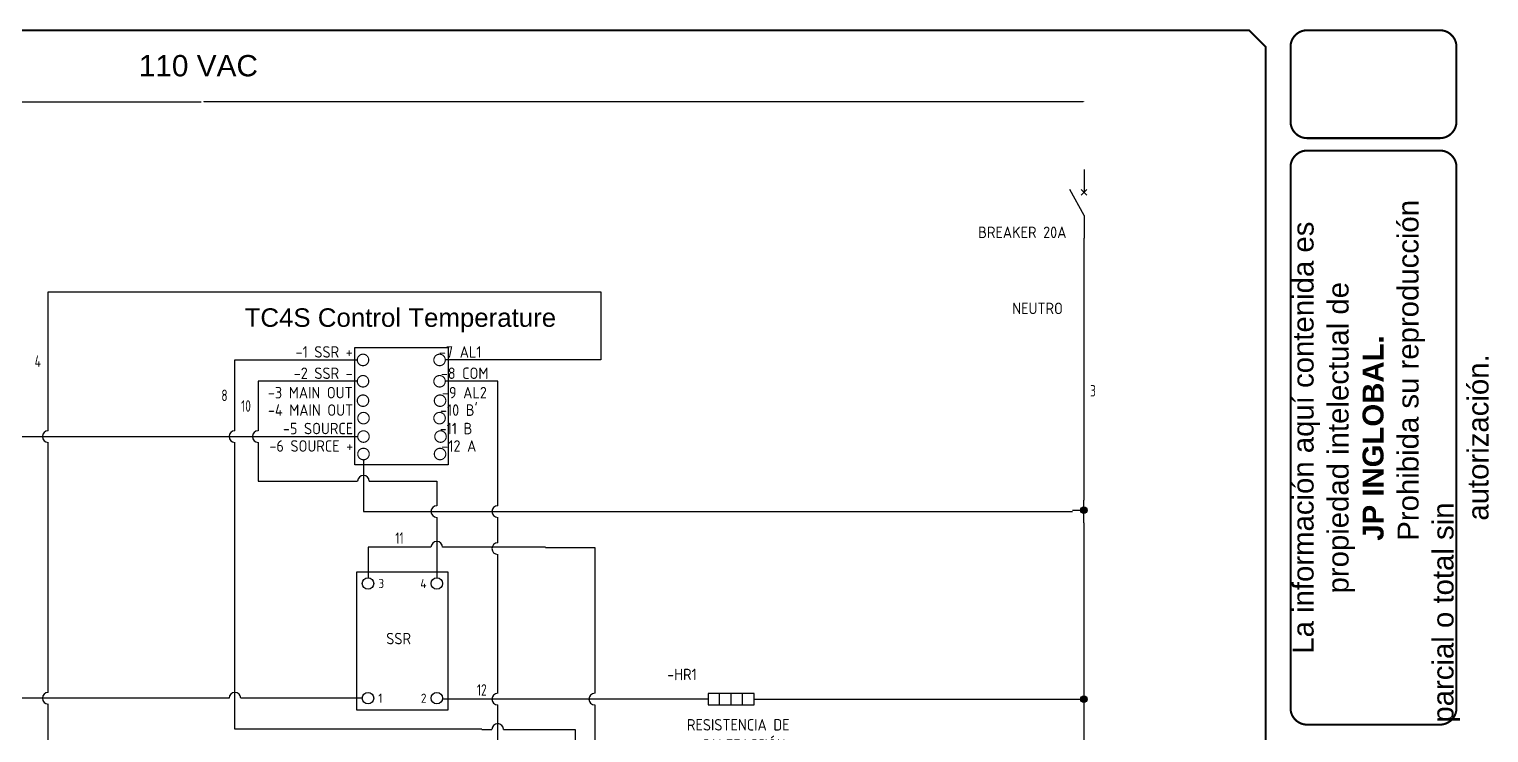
# Model space of a CAD drawing. Extents: x 4 to 986, y 4 to 653.
# Drawn here: x 349 to 986, y 346 to 653 of the extents above; entities that cross this region are included whole.
import ezdxf
from ezdxf.enums import TextEntityAlignment as Align

# ---------------------------------------------------------------- set-up
doc = ezdxf.new("R2010")
doc.units = 0
doc.header["$MEASUREMENT"] = 0
for name, color, linetype in [('BLK_12_THHN', 9, 'Continuous'), ('DESC', 150, 'Continuous'), ('LOC', 8, 'Continuous'), ('LOCBOX', 92, 'Continuous'), ('SYMS', 7, 'Continuous'), ('TAGS', 150, 'Continuous'), ('TERMS', 123, 'Continuous'), ('TITLE', 7, 'Continuous'), ('WIRENO', 72, 'Continuous'), ('YEL_14_THHN', 255, 'Continuous')]:
    doc.layers.add(name, color=color, linetype=linetype)
doc.styles.add('Anotativo', font='arial.ttf')
doc.styles.get("Standard").update_dxf_attribs({"font": 'arial.ttf'})
doc.styles.add('WD_IEC', font='ISOCP2.shx', dxfattribs={"width": 0.9, "height": 4})
doc.dimstyles.get("Standard").update_dxf_attribs({"dimtxt": 0.18, "dimasz": 0.18, "dimexe": 0.18, "dimexo": 0.0625, "dimgap": 0.09, "dimtad": 0, "dimtih": 1, "dimtoh": 1, "dimdec": 4, "dimzin": 0, "dimdsep": 46, "dimtxsty": 'Standard', "dimcen": 0.09, "dimadec": 0, "dimazin": 0, "dimtfac": 1, "dimtdec": 4, "dimtofl": 0, "dimtmove": 0, "dimatfit": 3, "dimfxl": 1, "dimtolj": 1, "dimtzin": 0, "dimarcsym": 0})

# ---------------------------------------------------------------- blocks, each defined once
blk = doc.blocks.new('NO_NUM_acade_title')
at = {"layer": 'TITLE'}
blk.add_line((30.594, 22.177), (30.594, 20.781), dxfattribs=at)
at = {"layer": 'TITLE', "const_width": 0.0312}
blk.add_lwpolyline([(30.594, 0.281), (30.594, 22.177), (30.344, 22.427), (0.281, 22.427), (0.031, 22.177), (0.031, 0.281), (0.281, 0.031), (30.344, 0.031)], close=True, dxfattribs=at)
for points in [[(31.219, 22.427, 0.414214), (30.969, 22.177, 0.414214)], [(33.469, 22.177, 0.414214), (33.219, 22.427, 0.414214)], [(30.969, 21.052, 0.414214), (31.219, 20.802, 0.414214)], [(33.219, 20.802, 0.414214), (33.469, 21.052, 0.414214)], [(31.219, 20.615, 0.414214), (30.969, 20.365, 0.414214)], [(33.469, 20.365, 0.414214), (33.219, 20.615, 0.414214)], [(30.969, 12.219, 0.414214), (31.219, 11.969, 0.414214)], [(33.219, 11.969, 0.414214), (33.469, 12.219, 0.414214)]]:
    blk.add_lwpolyline(points, format="xyb", dxfattribs=at)
for points in [[(33.219, 22.427), (31.219, 22.427)], [(30.969, 22.177), (30.969, 21.052)], [(33.469, 22.177), (33.469, 21.052)], [(33.219, 20.802), (31.219, 20.802)], [(33.219, 20.615), (31.219, 20.615)], [(30.969, 20.365), (30.969, 12.219)], [(33.469, 20.365), (33.469, 12.219)], [(31.219, 11.969), (33.219, 11.969)]]:
    blk.add_lwpolyline(points, dxfattribs=at)
at = {"insert": (31, 12), "char_height": 0.31623, "attachment_point": 1, "rotation": 90}
blk.add_mtext_dynamic_manual_height_columns('\\pi1.0376;La información aquí contenida es \\P\\pi1.9451;propiedad intelectual de\\P\\pi2.7397;{\\fArial|b1|i0|c0|p34;JP INGLOBAL. \\P\\pi0.014096;}Prohibida su reproducción parcial o total sin \\P\\pi3.0418;autorización.', width=8.53399, gutter_width=1, heights=[2.581], dxfattribs=at)
blk = doc.blocks.new('VT0002_1-')
at = {"const_width": 0.25}
blk.add_lwpolyline([(0, 1.25, 1), (0, -1.25, 1)], format="xyb", close=True, dxfattribs=at)
at = {"style": 'WD_IEC'}
for tag, p in [('INST', (-2.38, 6.15)), ('LOC', (-2.38, 3.31)), ('DESC1', (-2.44, -6.98)), ('DESC2', (-2.44, -9.88)), ('DESC3', (-2.44, -12.79)), ('RATING1', (-2.61, -15.58))]:
    blk.add_attdef(tag, text='', height=2.5, dxfattribs=at).set_placement(p, align=Align.RIGHT)
blk.add_attdef('CNT', (1.2, 2.12), '', height=2.5, dxfattribs=at)
at = {"style": 'WD_IEC', "flags": 8}
for tag, height, p in [('TAGSTRIP', 2.5, (-2.25, 0.5)), ('TERM01', 2, (-2.25, -3.25))]:
    blk.add_attdef(tag, text='', height=height, dxfattribs=at).set_placement(p, align=Align.RIGHT)
at = {"style": 'WD_IEC', "flags": 1}
for tag, p, height in [('X4PIN01', (-1.25, 1), 0.25), ('X4TERM01', (-1.25, 0), 0.25), ('X4TERMDESC01', (-1.25, 0.5), 0.4), ('STRIPSEQ', (0, 0), 0.025), ('X2PIN01', (0, 2.25), 0.25), ('X2TERM01', (0, 1.25), 0.25), ('X8PIN01', (0, -0.25), 0.25), ('X2TERMDESC01', (0, 1.75), 0.4), ('X1PIN01', (1.25, 1), 0.25), ('X1TERM01', (1.25, 0), 0.25), ('X1TERMDESC01', (1.25, 0.5), 0.4), ('LINKTERM', (0, -0.04), 0.025), ('X8TERM01', (0, -1.25), 0.25), ('X8TERMDESC01', (0, -0.75), 0.4), ('WDTYPE', (2.14, -2.87), 1), ('ASSYCODE', (2.12, -4.36), 1), ('CATDESC', (2.12, -5.86), 1), ('MFG', (2.12, -7.86), 1.5), ('CAT', (2.12, -10.36), 1.5)]:
    blk.add_attdef(tag, p, '', height=height, dxfattribs=at)
blk = doc.blocks.new('VDV1TF')
blk.add_lwpolyline([(-2.5, -15), (17.5, -15), (17.5, 15), (-2.5, 15)], close=True)
for centre in [(0, 12.5), (15, 12.5), (0, -12.5), (15, -12.5)]:
    blk.add_circle(centre, 1.25)
at = {"style": 'WD_IEC'}
for tag, p in [('INST', (-5.25, 10.25)), ('LOC', (-5.25, 6.75)), ('TAG1', (-5.25, 3.25)), ('XREF', (-5.25, -1.6)), ('DESC1', (-5.25, -5.6)), ('DESC2', (-5.25, -9.1)), ('DESC3', (-5.25, -12.6))]:
    blk.add_attdef(tag, text='', height=2.5, dxfattribs=at).set_placement(p, align=Align.RIGHT)
at = {"style": 'WD_IEC', "flags": 1}
for tag, p, height in [('X4TERM02', (-1.25, 12.5), 0.32), ('X2TERM02', (0, 13.75), 0.32), ('X2TERM04', (15, 13.75), 0.32), ('X1TERM04', (16.25, 12.5), 0.32), ('X4TERM01', (-1.25, -12.5), 0.32), ('X1TERM03', (16.25, -12.5), 0.32), ('X8TERM01', (0, -13.75), 0.32), ('X8TERM03', (15, -13.75), 0.32), ('ASSYCODE', (18.5, -16.5), 1), ('FAMILY', (18.5, -18), 1), ('CATDESC', (18.5, -19.5), 1)]:
    blk.add_attdef(tag, p, '', height=height, dxfattribs=at)
at = {"style": 'WD_IEC'}
for tag, p in [('TERM02', (2.25, 12.5)), ('TERM01', (2.25, -12.5))]:
    blk.add_attdef(tag, text='', height=2, dxfattribs=at).set_placement(p, align=Align.MIDDLE_LEFT)
for tag, p in [('TERM04', (12.75, 12.5)), ('TERM03', (12.75, -12.5))]:
    blk.add_attdef(tag, text='', height=2, dxfattribs=at).set_placement(p, align=Align.MIDDLE_RIGHT)
at = {"lineweight": 15, "style": 'WD_IEC', "flags": 1}
for tag, p in [('MFG', (7.5, 5)), ('CAT', (7.5, 1))]:
    blk.add_attdef(tag, text='', height=2.7, dxfattribs=at).set_placement(p, align=Align.CENTER)
at = {"lineweight": 15, "style": 'WD_IEC'}
for tag, p in [('RATING1', (7.5, -3)), ('RATING2', (7.5, -7))]:
    blk.add_attdef(tag, text='', height=2.5, dxfattribs=at).set_placement(p, align=Align.CENTER)
blk = doc.blocks.new('WDDOT')
for radius in [0.72, 0.449, 0.223]:
    blk.add_circle((0, 0), radius)
blk = doc.blocks.new('HRE1HT')
for p, q in [((-5, 0), (-10, 0)), ((-2.5, -1.25), (-2.5, 1.25)), ((0, -1.25), (0, 1.25)), ((2.5, -1.25), (2.5, 1.25)), ((5, 0), (10, 0))]:
    blk.add_line(p, q)
blk.add_lwpolyline([(5, 1.25), (-5, 1.25), (-5, -1.25), (5, -1.25)], close=True)
at = {"style": 'WD_IEC'}
for tag, p, height, flags in [('MFG', (7.42, 14.62), 1.5, 9), ('CAT', (7.42, 12.12), 1.5, 9), ('X4TERM01', (-10, 0), 0.32, 1), ('TERM01', (-10, 1), 2, 8), ('X2LINK', (0, 1.88), 0.32, 1), ('X1TERM02', (10, 0), 0.32, 1), ('X8LINK', (0, -1.88), 0.32, 1), ('ASSYCODE', (6, -2.75), 1, 1), ('FAMILY', (6, -4.25), 1, 1), ('CATDESC', (6, -5.75), 1, 1)]:
    blk.add_attdef(tag, p, '', height=height, dxfattribs=dict(at, flags=flags))
for tag, p in [('INST', (-7.5, 11.12)), ('LOC', (-7.5, 7.62)), ('TAG1', (-7.5, 4.12)), ('DESC1', (-7.5, -11.25)), ('DESC2', (-7.5, -14.75)), ('DESC3', (-7.5, -18.25))]:
    blk.add_attdef(tag, text='', height=2.5, dxfattribs=at).set_placement(p, align=Align.RIGHT)
for tag, p in [('RATING1', (7.42, 8.12)), ('RATING2', (7.42, 4.12))]:
    blk.add_attdef(tag, p, '', height=2.5, dxfattribs=at)
at = {"style": 'WD_IEC', "flags": 8}
blk.add_attdef('TERM02', text='', height=2, dxfattribs=at).set_placement((10, 1), align=Align.RIGHT)
at = {"lineweight": 15, "style": 'WD_IEC'}
blk.add_attdef('XREF', text='', height=2.5, dxfattribs=at).set_placement((-7.5, -7.5), align=Align.RIGHT)
blk = doc.blocks.new('VCB1')
for p, q in [((0, 7.5), (0, 2.5)), ((0, -2.5), (-3.12, 3.12)), ((0.62, 1.88), (-0.62, 3.12)), ((-0.62, 1.88), (0.62, 3.12)), ((0, -2.5), (0, -7.5))]:
    blk.add_line(p, q)
at = {"style": 'WD_IEC'}
for tag, p in [('INST', (-8, 5.25)), ('LOC', (-8, 1.75)), ('TAG1', (-8, -1.75)), ('RATING1', (-8, -6.35)), ('DESC1', (-8, -14.35)), ('DESC2', (-8, -17.85)), ('DESC3', (-8, -21.35))]:
    blk.add_attdef(tag, text='', height=2.5, dxfattribs=at).set_placement(p, align=Align.RIGHT)
blk.add_attdef('TERM01', text='', height=2, rotation=90, dxfattribs=at).set_placement((-1, 7.5), align=Align.RIGHT)
at = {"style": 'WD_IEC', "flags": 1}
for tag, p, height in [('X2TERM01', (0, 7.5), 0.32), ('MFG', (2.75, 6.5), 1.5), ('CAT', (2.75, 4), 1.5), ('X4LINK', (-2, 0), 0.32), ('X1LINK', (-0.5, 0), 0.32), ('X8TERM02', (0, -7.5), 0.32), ('ASSYCODE', (1, -9), 1), ('FAMILY', (1, -10.5), 1), ('CATDESC', (1, -12), 1), ('CONTACT', (1, -13.5), 1), ('COMMON', (2.25, -14.75), 1)]:
    blk.add_attdef(tag, p, '', height=height, dxfattribs=at)
at = {"style": 'WD_IEC'}
blk.add_attdef('TERM02', (-1, -7.5), '', height=2, rotation=90, dxfattribs=at)
at = {"lineweight": 15, "style": 'WD_IEC'}
blk.add_attdef('XREF', text='', height=2.5, dxfattribs=at).set_placement((-8, -10.35), align=Align.RIGHT)
blk = doc.blocks.new('*D44')
at = {"layer": 'Defpoints', "color": 0, "transparency": 16777216}
for p in [(62.6, 621.27), (809.08, 621.27), (809.08, 621.27)]:
    blk.add_point(p, dxfattribs=at)
at = {"layer": 'DESC', "color": 0, "lineweight": -2, "transparency": 16777216}
for p, q in [((62.6, 621.33), (62.6, 621.45)), ((62.78, 621.27), (424.38, 621.27)), ((808.9, 621.27), (425.53, 621.27)), ((809.08, 621.33), (809.08, 621.45))]:
    blk.add_line(p, q, dxfattribs=at)
at = {"layer": 'DESC', "color": 0, "transparency": 16777216}
for points in [[(62.78, 621.3), (62.78, 621.24), (62.6, 621.27)], [(808.9, 621.3), (808.9, 621.24), (809.08, 621.27)]]:
    blk.add_solid(points, dxfattribs=at)
at = {"layer": 'DESC', "color": 0, "transparency": 16777216, "insert": (424.96, 621.27), "char_height": 0.18, "attachment_point": 5}
blk.add_mtext('\\A1;110 VAC', dxfattribs=at)
blk = doc.blocks.new('WD_WNV')
at = {"linetype": 'Continuous', "style": 'WD_IEC', "width": 0.8}
blk.add_attdef('WIRENO', text='', height=2.5, dxfattribs=at).set_placement((-1.6, 0), align=Align.MIDDLE_RIGHT)
at = {"style": 'WD_IEC', "flags": 1}
for tag, p in [('W08USER', (-1, 0.375)), ('W04USER', (-1, 0.875)), ('W05USER', (-1, 0.75)), ('W09USER', (-1, 0.25)), ('W03USER', (-1, 1)), ('W06USER', (-1, 0.625)), ('W07USER', (-1, 0.5)), ('W02USER', (-1, 1.125)), ('W01USER', (-1, 1.25)), ('W10USER', (-1, 0.125))]:
    blk.add_attdef(tag, text='', height=0.08, dxfattribs=at).set_placement(p, align=Align.CENTER)
blk = doc.blocks.new('WD_WNH')
at = {"linetype": 'Continuous', "style": 'WD_IEC', "width": 0.8}
blk.add_attdef('WIRENO', text='', height=2.5, dxfattribs=at).set_placement((0, 0.75), align=Align.CENTER)
at = {"style": 'WD_IEC', "flags": 1}
for tag, p in [('W08USER', (0, 0.375)), ('W04USER', (0, 0.875)), ('W05USER', (0, 0.75)), ('W09USER', (0, 0.25)), ('W03USER', (0, 1)), ('W06USER', (0, 0.625)), ('W07USER', (0, 0.5)), ('W02USER', (0, 1.125)), ('W01USER', (0, 1.25)), ('W10USER', (0, 0.125))]:
    blk.add_attdef(tag, text='', height=0.08, dxfattribs=at).set_placement(p, align=Align.CENTER)

msp = doc.modelspace()

# ---------------------------------------------------------------- linework, layer by layer
at = {"layer": 'LOCBOX'}
msp.add_lwpolyline([(491.31401, 514.27094), (531.97217, 514.27094), (531.97217, 463.19643), (491.31401, 463.19643)], close=True, dxfattribs=at)
at = {"layer": 'YEL_14_THHN', "color": 7}
for p, q in [((809.15557, 561.89375), (809.15557, 447.81091)), ((357.64179, 478.01162), (357.64179, 538.57777)), ((357.64179, 538.57777), (444.74605, 538.57777)), ((444.74605, 538.57777), (598.60461, 538.57777)), ((598.60461, 538.57777), (598.60461, 508.85565)), ((439.04015, 478.01162), (439.04015, 508.85565)), ((439.04015, 508.85565), (492.38015, 508.85565)), ((598.60461, 508.85565), (530.75607, 508.85565)), ((492.38015, 499.55883), (449.20015, 499.55883)), ((449.20015, 499.55883), (449.20015, 478.01162)), ((553.61607, 499.55883), (530.75607, 499.55883)), ((553.61607, 445.35091), (553.61607, 499.55883)), ((129.25783, 475.47162), (492.59139, 475.47162)), ((357.64179, 363.98381), (357.64179, 472.93162)), ((439.04015, 347.93138), (439.04015, 472.93162)), ((449.20015, 472.93162), (449.20015, 456.00269)), ((495.09139, 465.36513), (495.09139, 442.81091)), ((449.20015, 456.00269), (492.55139, 456.00269)), ((497.63139, 456.00269), (527.05713, 456.00269)), ((527.05713, 456.00269), (527.05713, 445.35091)), ((809.15557, 437.81091), (809.15557, 447.81091)), ((495.09139, 442.81091), (804.15557, 442.81091)), ((527.05713, 440.27091), (527.05713, 413.94381)), ((553.61607, 429.18381), (553.61607, 440.27091)), ((804.15557, 443.41371), (809.15557, 443.41371)), ((809.15557, 437.81091), (809.15557, 10.93143)), ((524.51713, 427.22208), (497.05713, 427.22208)), ((497.05713, 427.22208), (497.05713, 413.94381)), ((566.34608, 427.22208), (529.59713, 427.22208)), ((574.46824, 427.22208), (566.34608, 427.22208)), ((574.46824, 427.06693), (595.90564, 427.06693)), ((595.90564, 427.06693), (595.90564, 363.59316)), ((553.61607, 363.59316), (553.61607, 424.10381)), ((436.50015, 361.44381), (62.80432, 361.44381)), ((357.64179, 276.80112), (357.64179, 358.90381)), ((494.55713, 361.44381), (441.58015, 361.44381)), ((563.80608, 361.05316), (529.55713, 361.05316)), ((553.61607, 328.00856), (553.61607, 358.51316)), ((568.88608, 361.05316), (563.80608, 361.05316)), ((635.37585, 361.05316), (568.88608, 361.05316)), ((595.90564, 358.51316), (595.90564, 253.14341)), ((675.37585, 361.05316), (809.15557, 361.05316)), ((546.62992, 347.93138), (439.04015, 347.93138)), ((546.62992, 347.82663), (551.07607, 347.82663)), ((556.15607, 347.82663), (587.36859, 347.82663)), ((587.36859, 347.82663), (587.36859, 285.80886))]:
    msp.add_line(p, q, dxfattribs=at)
for centre, start, end in [((357.64179, 475.47162), 90, 270), ((439.04015, 475.47162), 90, 270), ((449.20015, 475.47162), 90, 270), ((495.09139, 456.00269), 0, 180), ((527.05713, 442.81091), 90, 270), ((553.61607, 442.81091), 90, 270), ((527.05713, 427.22208), 0, 180), ((553.61607, 426.64381), 90, 270), ((357.64179, 361.44381), 90, 270), ((439.04015, 361.44381), 0, 180), ((553.61607, 361.05316), 90, 270), ((595.90564, 361.05316), 90, 270), ((553.61607, 347.82663), 0, 180)]:
    msp.add_arc(centre, 2.54, start, end, dxfattribs=at)

# ---------------------------------------------------------------- block references
at = {"layer": 'LOC', "color": 7, "xscale": 28.93527259246057, "yscale": 28.93527259246057, "zscale": 28.93527259246057}
msp.add_blockref('NO_NUM_acade_title', (3.17065, 3.59524), dxfattribs=at)
at = {"layer": 'SYMS'}
ref = msp.add_blockref('VCB1', (809.27137, 576.86962), dxfattribs=dict(at, xscale=2, yscale=2, zscale=2))
ref.add_attrib('DESC1', 'BREAKER 20A', dxfattribs={"layer": 'DESC', "height": 5, "style": 'WD_IEC'}).set_placement((801.57293, 561.96103), align=Align.RIGHT)
ref.add_attrib('TAG1', 'NEUTRO', dxfattribs={"layer": 'TAGS', "height": 5, "style": 'WD_IEC'}).set_placement((800.02372, 528.82164), align=Align.RIGHT)
ref = msp.add_blockref('VT0002_1-', (494.88015, 508.85565), dxfattribs=dict(at, xscale=2, yscale=2, zscale=2))
ref.add_attrib('TAGSTRIP', '-1 SSR +', dxfattribs={"layer": 'TAGS', "height": 5, "style": 'WD_IEC', "flags": 8}).set_placement((490.38015, 509.85565), align=Align.RIGHT)
ref = msp.add_blockref('VT0002_1-', (528.25607, 508.85565), dxfattribs=dict(at, xscale=2, yscale=2, zscale=2))
ref.add_attrib('TAGSTRIP', '-7 AL1', dxfattribs={"layer": 'TAGS', "height": 5, "style": 'WD_IEC', "flags": 8}).set_placement((546.56121, 509.85565), align=Align.RIGHT)
ref = msp.add_blockref('VT0002_1-', (494.88015, 499.55883), dxfattribs=dict(at, xscale=2, yscale=2, zscale=2))
ref.add_attrib('TAGSTRIP', '-2 SSR -', dxfattribs={"layer": 'TAGS', "height": 5, "style": 'WD_IEC', "flags": 8}).set_placement((490.38015, 500.55883), align=Align.RIGHT)
ref = msp.add_blockref('VT0002_1-', (528.25607, 499.55883), dxfattribs=dict(at, xscale=2, yscale=2, zscale=2))
ref.add_attrib('TAGSTRIP', '-8 COM', dxfattribs={"layer": 'TAGS', "height": 5, "style": 'WD_IEC', "flags": 8}).set_placement((549.55558, 500.55883), align=Align.RIGHT)
ref = msp.add_blockref('VT0002_1-', (494.88015, 491.10718), dxfattribs=dict(at, xscale=2, yscale=2, zscale=2))
ref.add_attrib('TAGSTRIP', '-3 MAIN OUT', dxfattribs={"layer": 'TAGS', "height": 5, "style": 'WD_IEC', "flags": 8}).set_placement((490.38015, 492.10718), align=Align.RIGHT)
ref = msp.add_blockref('VT0002_1-', (528.46731, 491.10718), dxfattribs=dict(at, xscale=2, yscale=2, zscale=2))
ref.add_attrib('TAGSTRIP', '-9 AL2', dxfattribs={"layer": 'TAGS', "height": 5, "style": 'WD_IEC', "flags": 8}).set_placement((548.87897, 492.10718), align=Align.RIGHT)
ref = msp.add_blockref('VT0002_1-', (528.25607, 483.50069), dxfattribs=dict(at, xscale=2, yscale=2, zscale=2))
ref.add_attrib('TAGSTRIP', "-10 B'", dxfattribs={"layer": 'TAGS', "height": 5, "style": 'WD_IEC', "flags": 8}).set_placement((544.84849, 484.50069), align=Align.RIGHT)
ref = msp.add_blockref('VT0002_1-', (495.09139, 483.50069), dxfattribs=dict(at, xscale=2, yscale=2, zscale=2))
ref.add_attrib('TAGSTRIP', '-4 MAIN OUT', dxfattribs={"layer": 'TAGS', "height": 5, "style": 'WD_IEC', "flags": 8}).set_placement((490.59139, 484.50069), align=Align.RIGHT)
ref = msp.add_blockref('VT0002_1-', (495.09139, 475.47162), dxfattribs=dict(at, xscale=2, yscale=2, zscale=2))
ref.add_attrib('TAGSTRIP', '-5 SOURCE', dxfattribs={"layer": 'TAGS', "height": 5, "style": 'WD_IEC', "flags": 8}).set_placement((490.59139, 476.47162), align=Align.RIGHT)
ref = msp.add_blockref('VT0002_1-', (528.67855, 475.47162), dxfattribs=dict(at, xscale=2, yscale=2, zscale=2))
ref.add_attrib('TAGSTRIP', '-11 B', dxfattribs={"layer": 'TAGS', "height": 5, "style": 'WD_IEC', "flags": 8}).set_placement((542.56121, 476.47162), align=Align.RIGHT)
ref = msp.add_blockref('VT0002_1-', (495.09139, 467.86513), dxfattribs=dict(at, xscale=2, yscale=2, zscale=2))
ref.add_attrib('TAGSTRIP', '-6 SOURCE +', dxfattribs={"layer": 'TAGS', "height": 5, "style": 'WD_IEC', "flags": 8}).set_placement((490.59139, 468.86513), align=Align.RIGHT)
ref = msp.add_blockref('VT0002_1-', (528.46731, 467.86513), dxfattribs=dict(at, xscale=2, yscale=2, zscale=2))
ref.add_attrib('TAGSTRIP', '-12 A', dxfattribs={"layer": 'TAGS', "height": 5, "style": 'WD_IEC', "flags": 8}).set_placement((544.29257, 468.86513), align=Align.RIGHT)
at = {"layer": 'SYMS', "color": 7, "xscale": 2, "yscale": 2, "zscale": 2}
for p in [(809.15557, 443.41371), (809.15557, 361.05316)]:
    msp.add_blockref('WDDOT', p, dxfattribs=at)
at = {"layer": 'SYMS'}
ref = msp.add_blockref('VDV1TF', (497.05713, 386.44381), dxfattribs=dict(at, xscale=2, yscale=2, zscale=2))
ref.add_attrib('TERM04', '4', dxfattribs={"layer": 'TERMS', "height": 4, "style": 'WD_IEC'}).set_placement((522.55713, 411.44381), align=Align.MIDDLE_RIGHT)
ref.add_attrib('TERM03', '2', dxfattribs={"layer": 'TERMS', "height": 4, "style": 'WD_IEC'}).set_placement((522.55713, 361.44381), align=Align.MIDDLE_RIGHT)
ref.add_attrib('TERM02', '3', dxfattribs={"layer": 'TERMS', "height": 4, "style": 'WD_IEC'}).set_placement((501.55713, 411.44381), align=Align.MIDDLE_LEFT)
ref.add_attrib('TERM01', '1', dxfattribs={"layer": 'TERMS', "height": 4, "style": 'WD_IEC'}).set_placement((501.55713, 361.44381), align=Align.MIDDLE_LEFT)
ref.add_attrib('TAG1', 'SSR', dxfattribs={"layer": 'TAGS', "height": 5, "style": 'WD_IEC'}).set_placement((515.80713, 384.94381), align=Align.RIGHT)
ref = msp.add_blockref('HRE1HT', (655.37585, 361.05316), dxfattribs=dict(at, xscale=2, yscale=2, zscale=2))
ref.add_attrib('DESC2', 'CALEFACCIÓN', dxfattribs={"layer": 'DESC', "height": 5, "style": 'WD_IEC'}).set_placement((679.12585, 338.55316), align=Align.RIGHT)
ref.add_attrib('DESC1', 'RESISTENCIA DE', dxfattribs={"layer": 'DESC', "height": 5, "style": 'WD_IEC'}).set_placement((680.87478, 347.37016), align=Align.RIGHT)
ref.add_attrib('TAG1', '-HR1', dxfattribs={"layer": 'TAGS', "height": 5, "style": 'WD_IEC'}).set_placement((640.37585, 369.30316), align=Align.RIGHT)
at = {"layer": 'WIRENO'}
ref = msp.add_blockref('WD_WNV', (357.64179, 508.2947), dxfattribs=dict(at, xscale=2, yscale=2, zscale=2))
ref.add_attrib('WIRENO', '4', dxfattribs={"linetype": 'Continuous', "height": 5, "style": 'WD_IEC', "width": 0.8}).set_placement((354.44179, 508.2947), align=Align.MIDDLE_RIGHT)
ref = msp.add_blockref('WD_WNV', (817.62529, 495.43086), dxfattribs=dict(at, xscale=2, yscale=2, zscale=2))
ref.add_attrib('WIRENO', '3', dxfattribs={"linetype": 'Continuous', "height": 5, "style": 'WD_IEC', "width": 0.8}).set_placement((814.42529, 495.43086), align=Align.MIDDLE_RIGHT)
ref = msp.add_blockref('WD_WNV', (439.04015, 493.43363), dxfattribs=dict(at, xscale=2, yscale=2, zscale=2))
ref.add_attrib('WIRENO', '8', dxfattribs={"linetype": 'Continuous', "height": 5, "style": 'WD_IEC', "width": 0.8}).set_placement((435.84015, 493.43363), align=Align.MIDDLE_RIGHT)
ref = msp.add_blockref('WD_WNV', (449.20015, 488.78522), dxfattribs=dict(at, xscale=2, yscale=2, zscale=2))
ref.add_attrib('WIRENO', '10', dxfattribs={"linetype": 'Continuous', "height": 5, "style": 'WD_IEC', "width": 0.8}).set_placement((446.00015, 488.78522), align=Align.MIDDLE_RIGHT)
ref = msp.add_blockref('WD_WNH', (510.78713, 427.22208), dxfattribs=dict(at, xscale=2, yscale=2, zscale=2))
ref.add_attrib('WIRENO', '11', dxfattribs={"linetype": 'Continuous', "height": 5, "style": 'WD_IEC', "width": 0.8}).set_placement((510.78713, 428.72208), align=Align.CENTER)
ref = msp.add_blockref('WD_WNH', (546.6816, 361.05316), dxfattribs=dict(at, xscale=2, yscale=2, zscale=2))
ref.add_attrib('WIRENO', '12', dxfattribs={"linetype": 'Continuous', "height": 5, "style": 'WD_IEC', "width": 0.8}).set_placement((546.6816, 362.55316), align=Align.CENTER)

# ---------------------------------------------------------------- texts
at = {"layer": 'BLK_12_THHN', "color": 7, "insert": (443.26051, 520.86167), "char_height": 8.0622646, "attachment_point": 7}
msp.add_mtext('TC4S Control Temperature', dxfattribs=at)
at = {"layer": 'DESC', "color": 7, "insert": (397.11295, 641.73315), "char_height": 9.294767, "attachment_point": 1}
msp.add_mtext_dynamic_manual_height_columns('110 VAC', width=55.6893431, gutter_width=1, heights=[0], dxfattribs=at)
at = {"layer": 'LOCBOX', "style": 'Anotativo'}
msp.add_text('TC4S TC', height=0.2, dxfattribs=at).set_placement((511.64309, 514.37094), align=Align.BOTTOM_CENTER)

# ---------------------------------------------------------------- dimensions: what is measured, and where the dimension line sits
at = {"layer": 'DESC', "color": 7}
dim = msp.add_linear_dim(base=(809.08203, 621.26998), p1=(62.60344, 621.26998), p2=(809.08203, 621.26998), text='110 VAC', dimstyle='Standard', dxfattribs=at)
dim.commit()
dim.dimension.update_dxf_attribs({"geometry": '*D44', "text_midpoint": (424.95762, 621.26998), "dimtype": 160})

doc.saveas('drawing.dxf')
